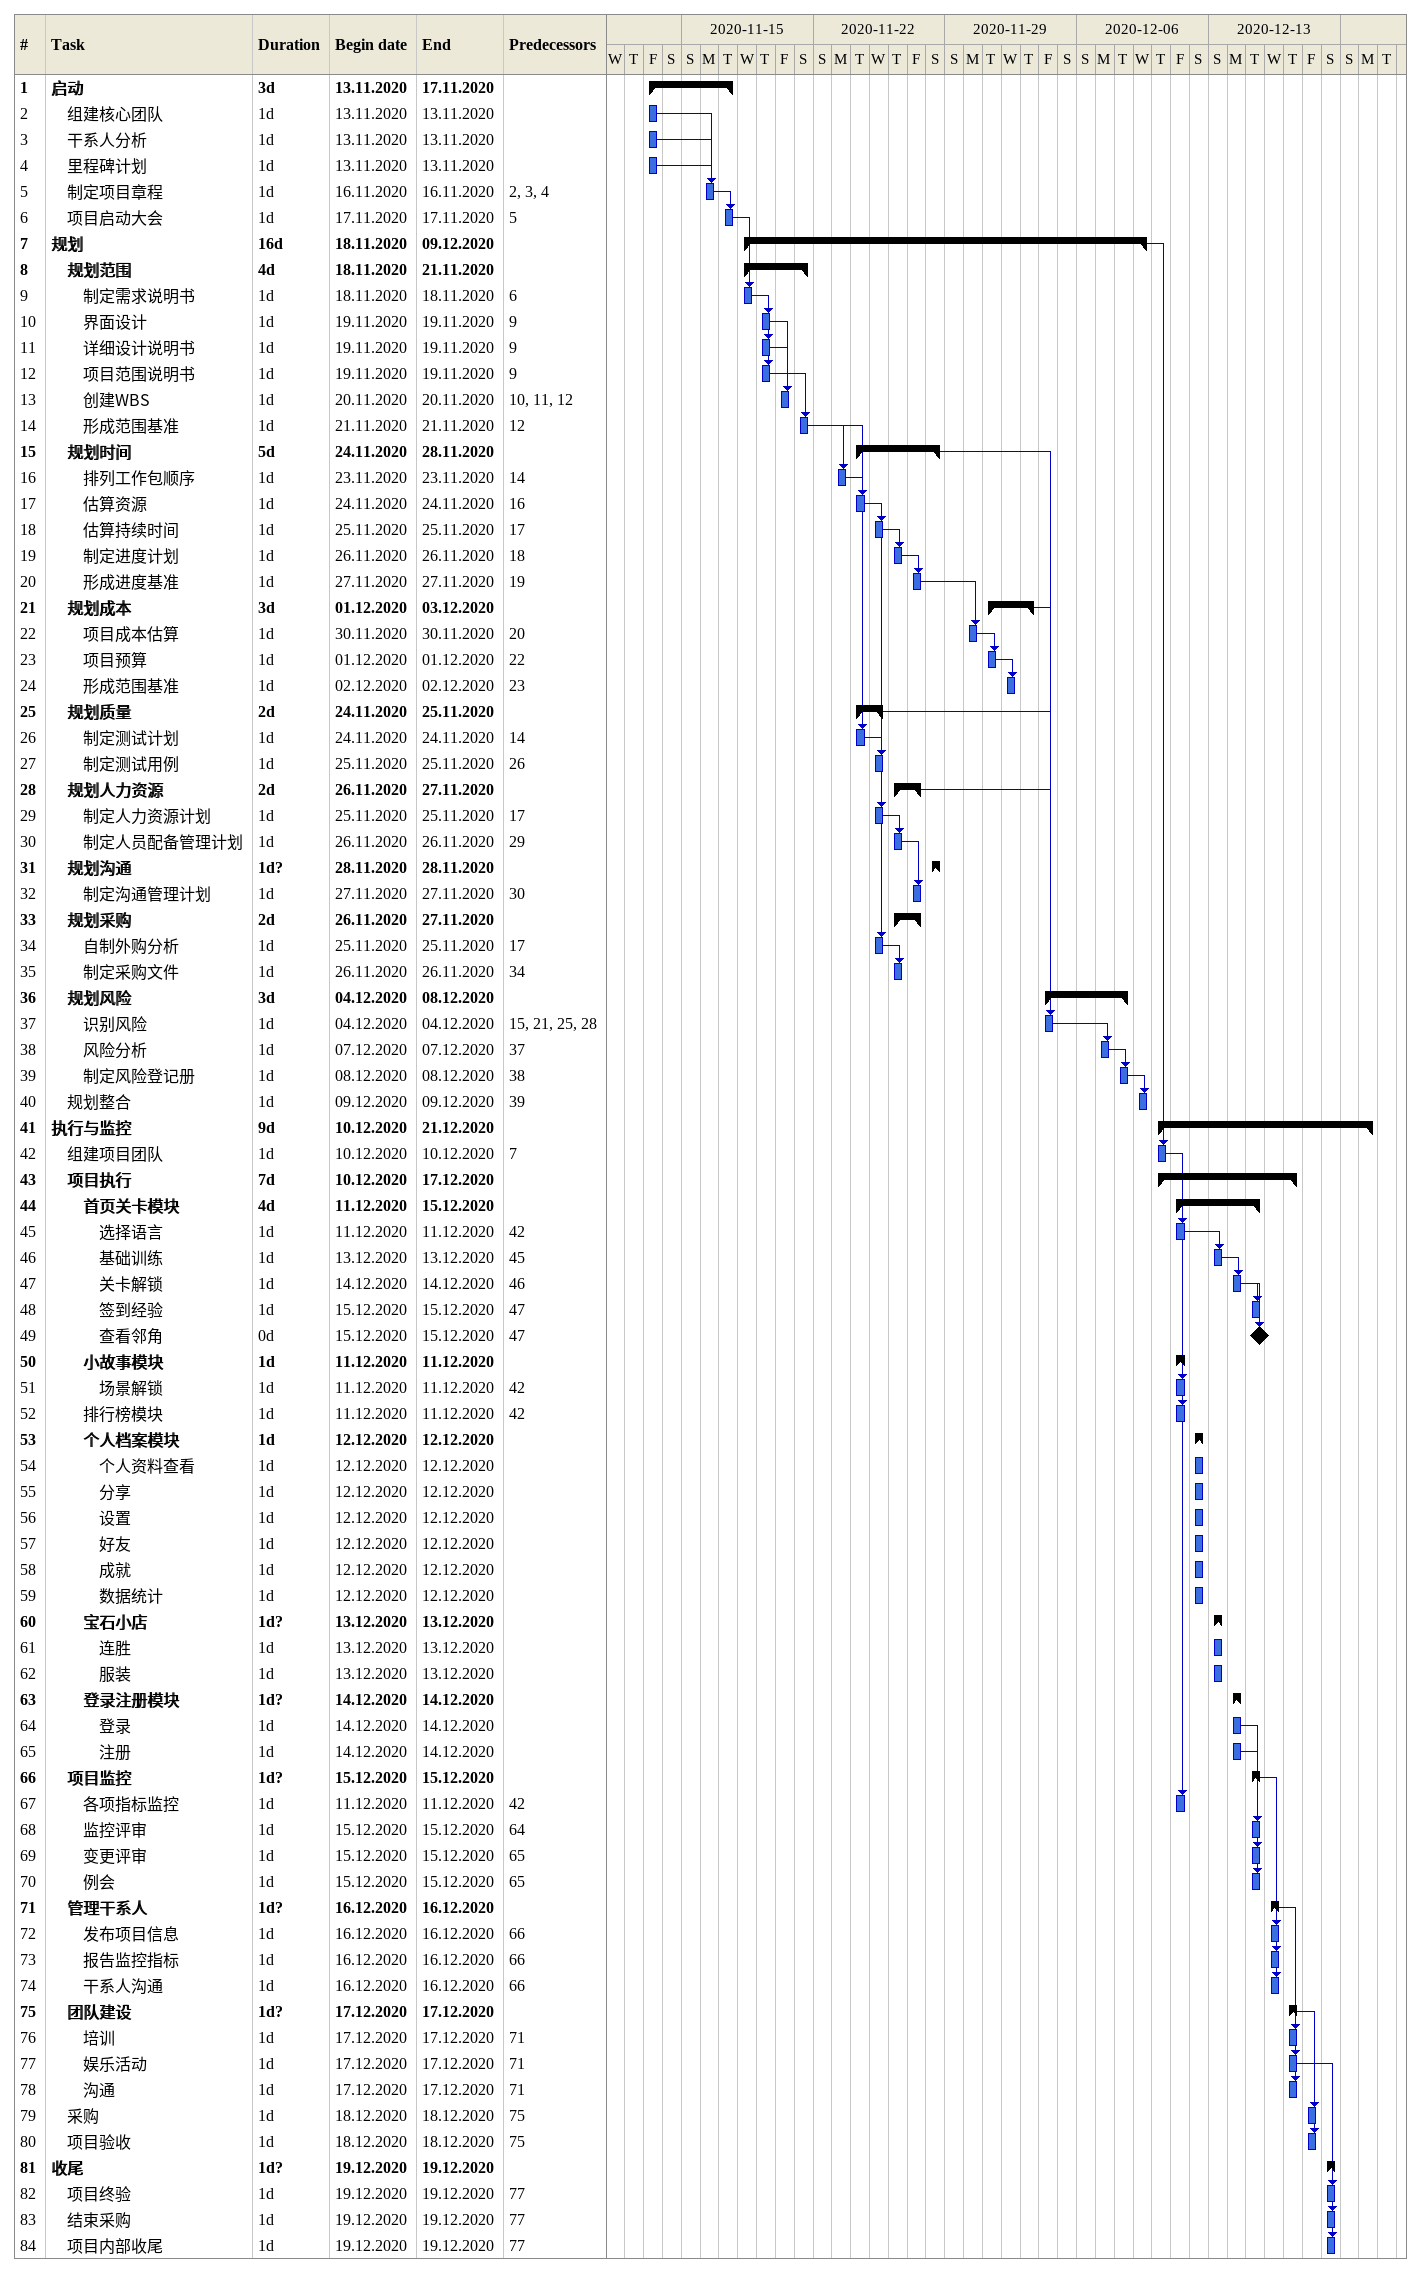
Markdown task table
| ID | Level | Task | Duration | Start | Finish | Predecessors |
|---|---|---|---|---|---|---|
| 1 | 1 | **启动** | 3d | 2020-11-13 | 2020-11-17 |  |
| 2 | 2 | 组建核心团队 | 1d | 2020-11-13 | 2020-11-13 |  |
| 3 | 2 | 干系人分析 | 1d | 2020-11-13 | 2020-11-13 |  |
| 4 | 2 | 里程碑计划 | 1d | 2020-11-13 | 2020-11-13 |  |
| 5 | 2 | 制定项目章程 | 1d | 2020-11-16 | 2020-11-16 | 2, 3, 4 |
| 6 | 2 | 项目启动大会 | 1d | 2020-11-17 | 2020-11-17 | 5 |
| 7 | 1 | **规划** | 16d | 2020-11-18 | 2020-12-09 |  |
| 8 | 2 | **规划范围** | 4d | 2020-11-18 | 2020-11-21 |  |
| 9 | 3 | 制定需求说明书 | 1d | 2020-11-18 | 2020-11-18 | 6 |
| 10 | 3 | 界面设计 | 1d | 2020-11-19 | 2020-11-19 | 9 |
| 11 | 3 | 详细设计说明书 | 1d | 2020-11-19 | 2020-11-19 | 9 |
| 12 | 3 | 项目范围说明书 | 1d | 2020-11-19 | 2020-11-19 | 9 |
| 13 | 3 | 创建WBS | 1d | 2020-11-20 | 2020-11-20 | 10, 11, 12 |
| 14 | 3 | 形成范围基准 | 1d | 2020-11-21 | 2020-11-21 | 12 |
| 15 | 2 | **规划时间** | 5d | 2020-11-24 | 2020-11-28 |  |
| 16 | 3 | 排列工作包顺序 | 1d | 2020-11-23 | 2020-11-23 | 14 |
| 17 | 3 | 估算资源 | 1d | 2020-11-24 | 2020-11-24 | 16 |
| 18 | 3 | 估算持续时间 | 1d | 2020-11-25 | 2020-11-25 | 17 |
| 19 | 3 | 制定进度计划 | 1d | 2020-11-26 | 2020-11-26 | 18 |
| 20 | 3 | 形成进度基准 | 1d | 2020-11-27 | 2020-11-27 | 19 |
| 21 | 2 | **规划成本** | 3d | 2020-12-01 | 2020-12-03 |  |
| 22 | 3 | 项目成本估算 | 1d | 2020-11-30 | 2020-11-30 | 20 |
| 23 | 3 | 项目预算 | 1d | 2020-12-01 | 2020-12-01 | 22 |
| 24 | 3 | 形成范围基准 | 1d | 2020-12-02 | 2020-12-02 | 23 |
| 25 | 2 | **规划质量** | 2d | 2020-11-24 | 2020-11-25 |  |
| 26 | 3 | 制定测试计划 | 1d | 2020-11-24 | 2020-11-24 | 14 |
| 27 | 3 | 制定测试用例 | 1d | 2020-11-25 | 2020-11-25 | 26 |
| 28 | 2 | **规划人力资源** | 2d | 2020-11-26 | 2020-11-27 |  |
| 29 | 3 | 制定人力资源计划 | 1d | 2020-11-25 | 2020-11-25 | 17 |
| 30 | 3 | 制定人员配备管理计划 | 1d | 2020-11-26 | 2020-11-26 | 29 |
| 31 | 2 | **规划沟通** | 1d? | 2020-11-28 | 2020-11-28 |  |
| 32 | 3 | 制定沟通管理计划 | 1d | 2020-11-27 | 2020-11-27 | 30 |
| 33 | 2 | **规划采购** | 2d | 2020-11-26 | 2020-11-27 |  |
| 34 | 3 | 自制外购分析 | 1d | 2020-11-25 | 2020-11-25 | 17 |
| 35 | 3 | 制定采购文件 | 1d | 2020-11-26 | 2020-11-26 | 34 |
| 36 | 2 | **规划风险** | 3d | 2020-12-04 | 2020-12-08 |  |
| 37 | 3 | 识别风险 | 1d | 2020-12-04 | 2020-12-04 | 15, 21, 25, 28 |
| 38 | 3 | 风险分析 | 1d | 2020-12-07 | 2020-12-07 | 37 |
| 39 | 3 | 制定风险登记册 | 1d | 2020-12-08 | 2020-12-08 | 38 |
| 40 | 2 | 规划整合 | 1d | 2020-12-09 | 2020-12-09 | 39 |
| 41 | 1 | **执行与监控** | 9d | 2020-12-10 | 2020-12-21 |  |
| 42 | 2 | 组建项目团队 | 1d | 2020-12-10 | 2020-12-10 | 7 |
| 43 | 2 | **项目执行** | 7d | 2020-12-10 | 2020-12-17 |  |
| 44 | 3 | **首页关卡模块** | 4d | 2020-12-11 | 2020-12-15 |  |
| 45 | 4 | 选择语言 | 1d | 2020-12-11 | 2020-12-11 | 42 |
| 46 | 4 | 基础训练 | 1d | 2020-12-13 | 2020-12-13 | 45 |
| 47 | 4 | 关卡解锁 | 1d | 2020-12-14 | 2020-12-14 | 46 |
| 48 | 4 | 签到经验 | 1d | 2020-12-15 | 2020-12-15 | 47 |
| 49 | 4 | 查看邻角 | 0d | 2020-12-15 | 2020-12-15 | 47 |
| 50 | 3 | **小故事模块** | 1d | 2020-12-11 | 2020-12-11 |  |
| 51 | 4 | 场景解锁 | 1d | 2020-12-11 | 2020-12-11 | 42 |
| 52 | 3 | 排行榜模块 | 1d | 2020-12-11 | 2020-12-11 | 42 |
| 53 | 3 | **个人档案模块** | 1d | 2020-12-12 | 2020-12-12 |  |
| 54 | 4 | 个人资料查看 | 1d | 2020-12-12 | 2020-12-12 |  |
| 55 | 4 | 分享 | 1d | 2020-12-12 | 2020-12-12 |  |
| 56 | 4 | 设置 | 1d | 2020-12-12 | 2020-12-12 |  |
| 57 | 4 | 好友 | 1d | 2020-12-12 | 2020-12-12 |  |
| 58 | 4 | 成就 | 1d | 2020-12-12 | 2020-12-12 |  |
| 59 | 4 | 数据统计 | 1d | 2020-12-12 | 2020-12-12 |  |
| 60 | 3 | **宝石小店** | 1d? | 2020-12-13 | 2020-12-13 |  |
| 61 | 4 | 连胜 | 1d | 2020-12-13 | 2020-12-13 |  |
| 62 | 4 | 服装 | 1d | 2020-12-13 | 2020-12-13 |  |
| 63 | 3 | **登录注册模块** | 1d? | 2020-12-14 | 2020-12-14 |  |
| 64 | 4 | 登录 | 1d | 2020-12-14 | 2020-12-14 |  |
| 65 | 4 | 注册 | 1d | 2020-12-14 | 2020-12-14 |  |
| 66 | 2 | **项目监控** | 1d? | 2020-12-15 | 2020-12-15 |  |
| 67 | 3 | 各项指标监控 | 1d | 2020-12-11 | 2020-12-11 | 42 |
| 68 | 3 | 监控评审 | 1d | 2020-12-15 | 2020-12-15 | 64 |
| 69 | 3 | 变更评审 | 1d | 2020-12-15 | 2020-12-15 | 65 |
| 70 | 3 | 例会 | 1d | 2020-12-15 | 2020-12-15 | 65 |
| 71 | 2 | **管理干系人** | 1d? | 2020-12-16 | 2020-12-16 |  |
| 72 | 3 | 发布项目信息 | 1d | 2020-12-16 | 2020-12-16 | 66 |
| 73 | 3 | 报告监控指标 | 1d | 2020-12-16 | 2020-12-16 | 66 |
| 74 | 3 | 干系人沟通 | 1d | 2020-12-16 | 2020-12-16 | 66 |
| 75 | 2 | **团队建设** | 1d? | 2020-12-17 | 2020-12-17 |  |
| 76 | 3 | 培训 | 1d | 2020-12-17 | 2020-12-17 | 71 |
| 77 | 3 | 娱乐活动 | 1d | 2020-12-17 | 2020-12-17 | 71 |
| 78 | 3 | 沟通 | 1d | 2020-12-17 | 2020-12-17 | 71 |
| 79 | 2 | 采购 | 1d | 2020-12-18 | 2020-12-18 | 75 |
| 80 | 2 | 项目验收 | 1d | 2020-12-18 | 2020-12-18 | 75 |
| 81 | 1 | **收尾** | 1d? | 2020-12-19 | 2020-12-19 |  |
| 82 | 2 | 项目终验 | 1d | 2020-12-19 | 2020-12-19 | 77 |
| 83 | 2 | 结束采购 | 1d | 2020-12-19 | 2020-12-19 | 77 |
| 84 | 2 | 项目内部收尾 | 1d | 2020-12-19 | 2020-12-19 | 77 |
